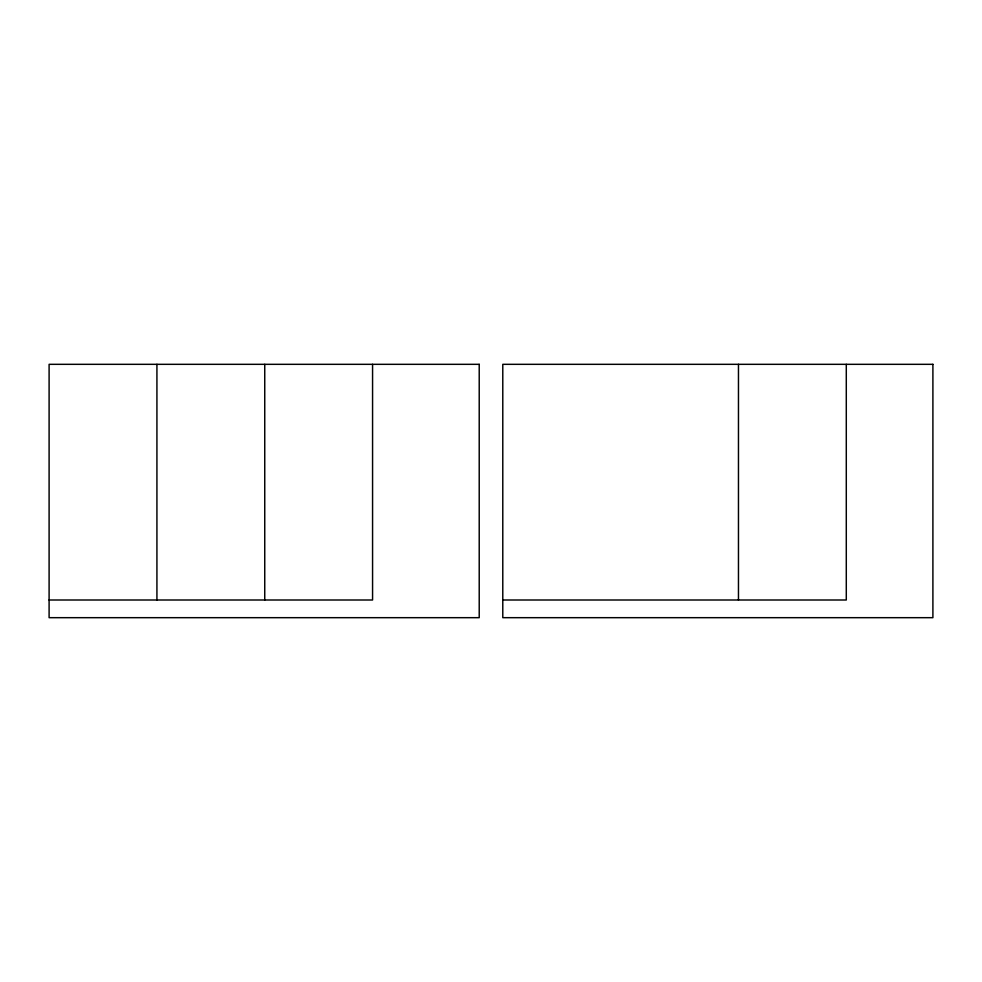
<?xml version="1.0" encoding="UTF-8"?>
<svg xmlns="http://www.w3.org/2000/svg" width="982" height="982" viewBox="0 0 982 982"><rect width="100%" height="100%" fill="white"/><g stroke="black" fill="none" stroke-linecap="round" stroke-linejoin="round"><path stroke-width="1.47" d="M49.1 600.002L372.571 600.002L372.571 364.322M502.784 600.002L846.288 600.002L846.288 364.322M738.464 364.322L738.464 600.002M264.747 364.322L264.747 600.002M156.924 364.322L156.924 600.002M479.216 364.322L49.1 364.322L49.1 617.678L479.216 617.678L479.216 364.322M932.9 364.322L502.784 364.322L502.784 617.678L932.9 617.678L932.9 364.322"/></g></svg>
